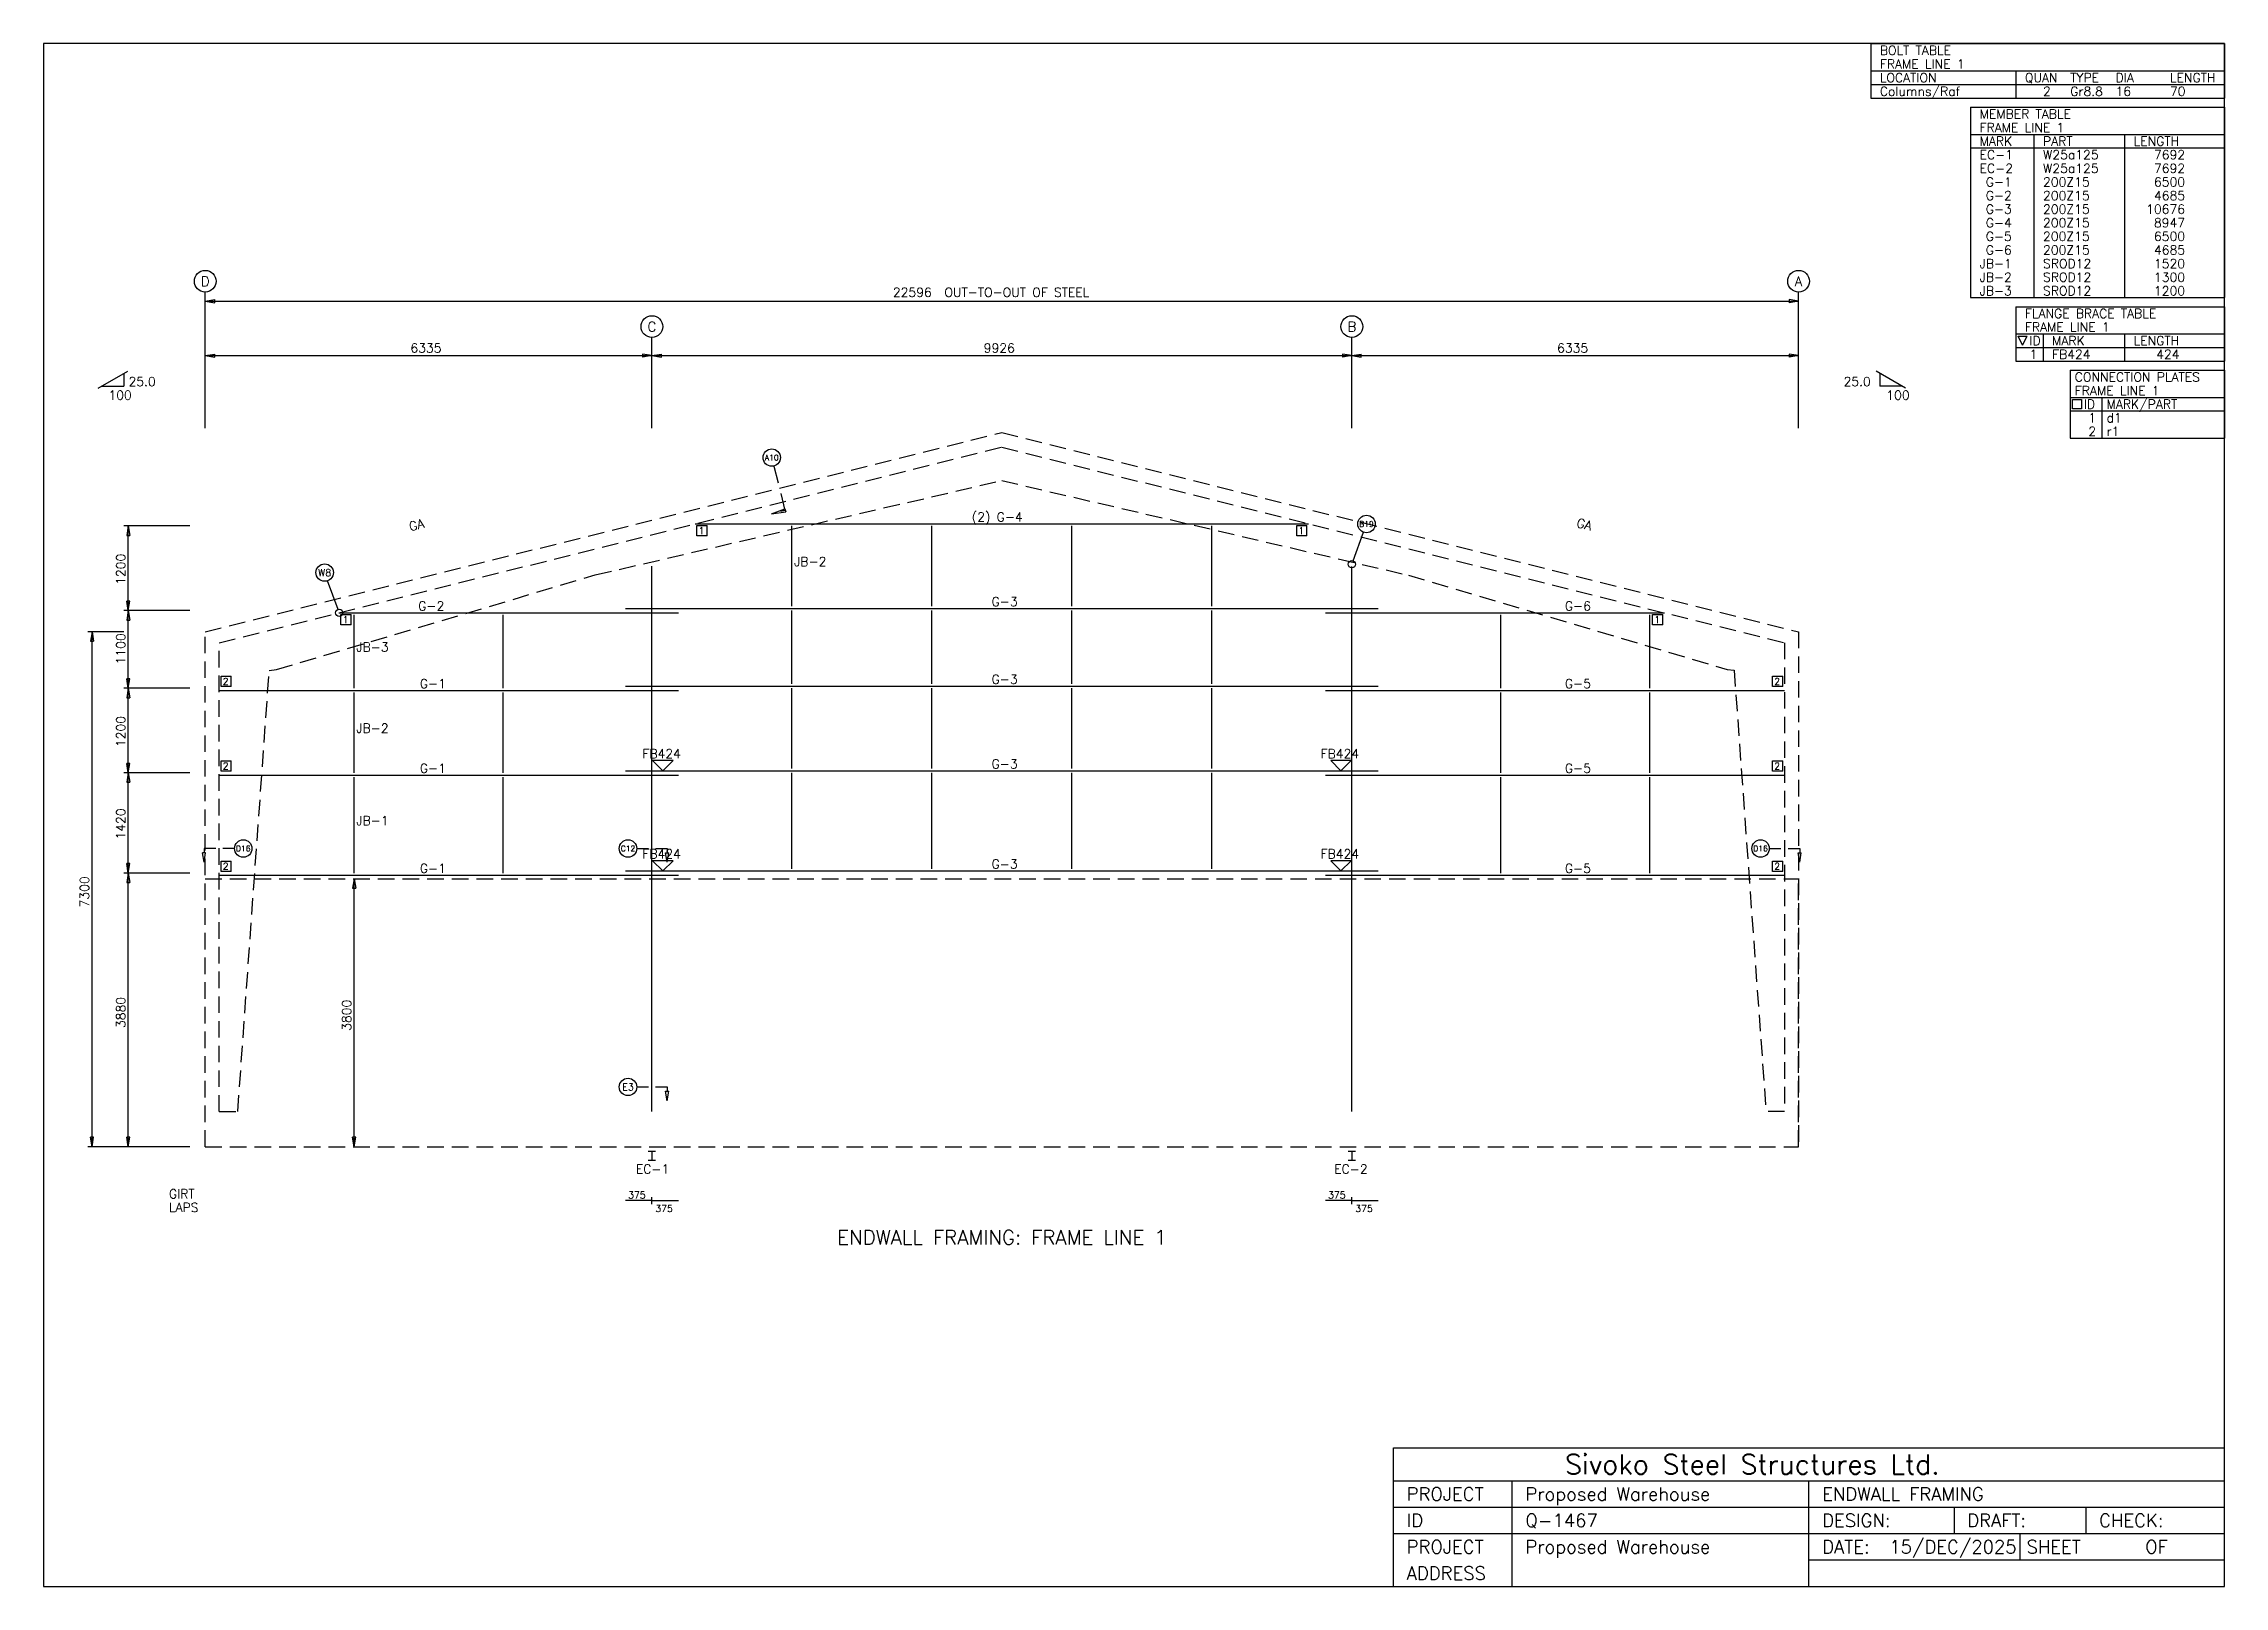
# Model space of a CAD drawing. Extents: x 0 to 30926, y 0 to 21869.
import ezdxf
from ezdxf.enums import TextEntityAlignment as Align

# ---------------------------------------------------------------- set-up
doc = ezdxf.new("R2010")
doc.units = 0
doc.linetypes.add('CONTIN', pattern=[0])
doc.linetypes.add('DASHED', pattern=[349.79, 233.79, -116])
doc.layers.get('0').update_dxf_attribs({"linetype": 'CONTIN'})
for name, color, linetype in [('1', 7, 'CONTIN'), ('10', 7, 'CONTIN'), ('11', 6, 'CONTIN'), ('12', 7, 'CONTIN'), ('13', 5, 'CONTIN'), ('14', 1, 'CONTIN'), ('15', 1, 'CONTIN'), ('2', 6, 'CONTIN'), ('22', 7, 'CONTIN'), ('26', 7, 'CONTIN'), ('3', 5, 'CONTIN'), ('4', 7, 'CONTIN'), ('5', 5, 'DASHED'), ('7', 7, 'CONTIN')]:
    doc.layers.add(name, color=color, linetype=linetype)
doc.styles.add('SIMPLEX', font='SIMPLEX')

# ---------------------------------------------------------------- blocks, each defined once
blk = doc.blocks.new('WCOL')
for p, q in [((-10.2, 0), (10.2, 0)), ((0, 0), (0, -25.4)), ((-10.2, -25.4), (10.2, -25.4))]:
    blk.add_line(p, q)
blk = doc.blocks.new('MARKER')
for p, q in [((25.4, 25.4), (-25.4, 25.4)), ((-25.4, 25.4), (0, 0)), ((0, 0), (25.4, 25.4))]:
    blk.add_line(p, q)
blk = doc.blocks.new('ARROW')
for p, q in [((0, 0), (-134, 22)), ((-134, 22), (-134, -22)), ((0, 0), (-134, -22))]:
    blk.add_line(p, q)
blk = doc.blocks.new('ARROWP')
for p, q in [((0, 0), (-134, 22)), ((-134, 22), (-134, -22)), ((0, 0), (-134, -22))]:
    blk.add_line(p, q)
blk = doc.blocks.new('CUTSEC')
at = {"layer": '7'}
for p, q in [((-216, 0), (-51, 0)), ((51, 0), (216, 0)), ((216, 0), (216, 62))]:
    blk.add_line(p, q, dxfattribs=at)
at = {"layer": '7', "rotation": 90}
blk.add_blockref('ARROWP', (216, 195), dxfattribs=at)
blk = doc.blocks.new('EW1FRM')
at = {"layer": '1'}
for p, q in [((6948.06006, 8830.85938), (15647.9395, 8830.85938)), ((8320.2002, 7661.71924), (8320.2002, 8800)), ((10305.4014, 7661.71924), (10305.4014, 8800)), ((12290.6016, 7661.71924), (12290.6016, 8800)), ((14275.8018, 7661.71924), (14275.8018, 8800)), ((1901.18604, 7569.14111), (6710.00049, 7569.14111)), ((2111.66699, 6500), (2111.66699, 7538.28174)), ((4223.33398, 6500), (4223.33398, 7538.28174)), ((5960, 7630.86035), (16636.002, 7630.86035)), ((8320.2002, 6561.71924), (8320.2002, 7600.00049)), ((10305.4014, 6561.71924), (10305.4014, 7600.00049)), ((12290.6016, 6561.71924), (12290.6016, 7600.00049)), ((14275.8018, 6561.71924), (14275.8018, 7600.00049)), ((15886.002, 7569.14111), (20694.8145, 7569.14111)), ((18372.668, 6500), (18372.668, 7538.28174)), ((20484.3359, 6500), (20484.3359, 7538.28174)), ((5960, 6530.85938), (16636.002, 6530.85938)), ((8320.2002, 5361.71973), (8320.2002, 6500)), ((10305.4014, 5361.71973), (10305.4014, 6500)), ((12290.6016, 5361.71973), (12290.6016, 6500)), ((14275.8018, 5361.71973), (14275.8018, 6500)), ((200, 6469.13965), (6710.00049, 6469.13965)), ((2111.66699, 5300), (2111.66699, 6438.28076)), ((4223.33398, 5300), (4223.33398, 6438.28076)), ((15886.002, 6469.13965), (22396, 6469.13965)), ((18372.668, 5300), (18372.668, 6438.28076)), ((20484.3359, 5300), (20484.3359, 6438.28076)), ((200, 5269.14014), (6710.00049, 5269.14014)), ((5960, 5330.85986), (16636.002, 5330.85986)), ((8320.2002, 3941.71924), (8320.2002, 5300)), ((10305.4014, 3941.71924), (10305.4014, 5300)), ((12290.6016, 3941.71924), (12290.6016, 5300)), ((14275.8018, 3941.71924), (14275.8018, 5300)), ((15886.002, 5269.14014), (22396, 5269.14014)), ((2111.66699, 3880), (2111.66699, 5238.28076)), ((4223.33398, 3880), (4223.33398, 5238.28076)), ((18372.668, 3880), (18372.668, 5238.28076)), ((20484.3359, 3880), (20484.3359, 5238.28076)), ((200, 3849.14014), (6710.00049, 3849.14014)), ((5960, 3910.85962), (16636.002, 3910.85962)), ((15886.002, 3849.14014), (22396, 3849.14014))]:
    blk.add_line(p, q, dxfattribs=at)
at = {"layer": '12'}
for p, q in [((0, 10186.2188), (0, 12114.9502)), ((22596, 10186.2188), (22596, 12114.9502)), ((6335.00049, 10186.2188), (6335.00049, 11472.04)), ((16261.002, 10186.2188), (16261.002, 11472.04)), ((-216.01785, 8800), (-1152.0953, 8800)), ((-1090.376, 8800), (-1090.376, 8800)), ((-216.01785, 7600.00049), (-1152.0953, 7600.00049)), ((-1090.3761, 7600.00049), (-1090.3761, 7600.00049)), ((-1090.376, 7600.00049), (-1090.376, 7600.00049)), ((-1152.0953, 7300), (-1666.4237, 7300)), ((-216.01785, 6500), (-1152.0953, 6500)), ((-1090.3761, 6500), (-1090.3761, 6500)), ((-1090.376, 6500), (-1090.376, 6500)), ((-216.01785, 5300), (-1152.0953, 5300)), ((-1090.3761, 5300), (-1090.3761, 5300)), ((-1090.376, 5300), (-1090.376, 5300)), ((-216.01785, 3880), (-1152.0953, 3880)), ((-1090.3761, 3880), (-1090.3761, 3880)), ((-1090.3757, 3880), (-1090.3757, 3880)), ((-1152.0953, 0), (-1666.4237, 0)), ((-216.01785, 0), (-1152.0953, 0)), ((-1090.3761, 0), (-1090.3761, 0))]:
    blk.add_line(p, q, dxfattribs=at)
at = {"layer": '13'}
for centre in [(0, 12269.249), (22596, 12269.249), (6335.00049, 11626.3379), (16261.002, 11626.3379)]:
    blk.add_circle(centre, 154.298477, dxfattribs=at)
at = {"layer": '2'}
for p, q in [((0, 11986.3682), (22596, 11986.3682)), ((0, 11214.876), (22596, 11214.876)), ((-1517.3406, 10751.9805), (-1098.6449, 10993.7148)), ((-1152.0953, 10962.8545), (-1152.0953, 10782.8398)), ((24113.3418, 10751.9805), (23694.6465, 10993.7148)), ((23748.0957, 10962.8545), (23748.0957, 10782.8398)), ((-1463.8901, 10782.8398), (-1152.0953, 10782.8398)), ((24059.8906, 10782.8398), (23748.0957, 10782.8398)), ((-1090.3761, 7600.00049), (-1090.376, 8800)), ((-1090.3761, 6500), (-1090.376, 7600.00049)), ((-1604.7043, 0), (-1604.7043, 7300)), ((-1090.3761, 5300), (-1090.376, 6500)), ((-1090.3761, 3880), (-1090.376, 5300)), ((-1090.3761, 0), (-1090.3757, 3880)), ((2111.6665, 0), (2111.6665, 3800.00024)), ((6335.00049, -763.77747), (5960, -763.77747)), ((6335.00049, -811.99579), (6335.00049, -715.5592)), ((6335.00049, -811.99579), (6335.00049, -715.5592)), ((6335.00049, -763.77747), (6710.00049, -763.77747)), ((16261.002, -763.77747), (15886.002, -763.77747)), ((16261.002, -811.99579), (16261.002, -715.5592)), ((16261.002, -811.99579), (16261.002, -715.5592)), ((16261.002, -763.77747), (16636.002, -763.77747))]:
    blk.add_line(p, q, dxfattribs=at)
at = {"layer": '3'}
for p, q in [((6972.16943, 8662.09473), (6972.16943, 8806.75098)), ((6972.16943, 8806.75098), (7116.8252, 8806.75098)), ((7116.8252, 8662.09473), (6972.16943, 8662.09473)), ((7116.8252, 8662.09473), (7116.8252, 8806.75098)), ((15479.1758, 8662.09473), (15479.1758, 8806.75098)), ((15479.1758, 8806.75098), (15623.8291, 8806.75098)), ((15623.8291, 8662.09473), (15479.1758, 8662.09473)), ((15623.8291, 8662.09473), (15623.8291, 8806.75098)), ((1925.29541, 7400.37695), (1925.29541, 7545.03223)), ((1925.29541, 7545.03223), (2069.9502, 7545.03223)), ((2069.9502, 7400.37695), (2069.9502, 7545.03223)), ((20526.0508, 7400.37695), (20526.0508, 7545.03223)), ((20526.0508, 7545.03223), (20670.7031, 7545.03223)), ((20670.7031, 7400.37695), (20670.7031, 7545.03223)), ((2069.9502, 7400.37695), (1925.29541, 7400.37695)), ((20670.7031, 7400.37695), (20526.0508, 7400.37695)), ((224.109131, 6524.10889), (224.109131, 6668.76416)), ((224.109131, 6668.76416), (368.763977, 6668.76416)), ((368.763977, 6524.10889), (224.109131, 6524.10889)), ((368.763977, 6524.10889), (368.763977, 6668.76416)), ((22227.2363, 6524.10889), (22227.2363, 6668.76416)), ((22227.2363, 6668.76416), (22371.8906, 6668.76416)), ((22371.8906, 6524.10889), (22227.2363, 6524.10889)), ((22371.8906, 6524.10889), (22371.8906, 6668.76416)), ((224.109131, 5324.10938), (224.109131, 5468.76416)), ((224.109131, 5468.76416), (368.763977, 5468.76416)), ((368.763977, 5324.10938), (224.109131, 5324.10938)), ((368.763977, 5324.10938), (368.763977, 5468.76416)), ((22227.2363, 5324.10938), (22227.2363, 5468.76416)), ((22227.2363, 5468.76416), (22371.8906, 5468.76416)), ((22371.8906, 5324.10938), (22227.2363, 5324.10938)), ((22371.8906, 5324.10938), (22371.8906, 5468.76416)), ((224.109131, 3904.10938), (224.109131, 4048.76416)), ((224.109131, 4048.76416), (368.763977, 4048.76416)), ((368.763977, 3904.10938), (368.763977, 4048.76416)), ((22227.2363, 3904.10938), (22227.2363, 4048.76416)), ((22227.2363, 4048.76416), (22371.8906, 4048.76416)), ((22371.8906, 3904.10938), (22371.8906, 4048.76416)), ((368.763977, 3904.10938), (224.109131, 3904.10938)), ((22371.8906, 3904.10938), (22227.2363, 3904.10938))]:
    blk.add_line(p, q, dxfattribs=at)
at = {"layer": '4'}
for p, q in [((6335.00049, 500), (6335.00049, 8229.19727)), ((16261.002, 500), (16261.002, 8226.49512))]:
    blk.add_line(p, q, dxfattribs=at)
at = {"layer": '5'}
for p, q in [((0, 7300), (11298, 10124.5)), ((199.99997, 7143.84424), (11298, 9918.34375)), ((11298, 10124.5), (22596, 7300)), ((11298, 9918.34375), (22396, 7143.84424)), ((5531.70068, 8105.70068), (11296.9004, 9444.2002)), ((11296.9004, 9444.2002), (17063.1992, 8102.8999)), ((1012.40002, 6765.3999), (5531.70068, 8105.70068)), ((17063.1992, 8102.8999), (21583.5996, 6765.3999)), ((0, 0), (0, 7300)), ((200, 499.399994), (199.99997, 7143.84424)), ((22396, 7143.84424), (22396, 499.399994)), ((22596, 7300), (22596, 0)), ((461.799988, 499.399994), (907.400024, 6749.10059)), ((907.400024, 6749.10059), (1012.40002, 6765.3999)), ((1012.40002, 6765.3999), (1012.40002, 6765.3999)), ((21583.5996, 6765.3999), (21584.5996, 6765.1001)), ((21584.5996, 6765.1001), (21681.9004, 6756.5)), ((21681.9004, 6756.5), (22134.1992, 499.399994)), ((0, 0), (0, 3800.00024)), ((0, 3800.00024), (22596, 3800.00024)), ((22596, 0), (22596, 3800.00024)), ((200, 499.399994), (461.799988, 499.399994)), ((22396, 499.399994), (22134.1992, 499.399994)), ((0, 0), (22596, 0))]:
    blk.add_line(p, q, dxfattribs=at)
at = {"layer": '7'}
for p, q in [((16278.5938, 8305.68457), (16426.3652, 8711.66309)), ((1883.59668, 7617.47314), (1735.84485, 8023.45801))]:
    blk.add_line(p, q, dxfattribs=at)
for centre, radius in [((8034.26709, 9769.80371), 123.438782), ((16468.5859, 8827.65625), 123.438782), ((1693.62988, 8139.4541), 123.438782), ((16261.002, 8257.35352), 51.432827), ((1901.18604, 7569.14111), 51.432827), ((539.456604, 4227.84473), 123.438782), ((5995.54346, 4227.84473), 123.438782), ((22056.543, 4227.84473), 123.438782), ((5995.54346, 847.844727), 123.438782)]:
    blk.add_circle(centre, radius, dxfattribs=at)
at = {"layer": '10', "xscale": 5.06228638, "yscale": 5.06228638, "zscale": 5.06228638}
for p in [(6335.00049, -61.719391), (16261.002, -61.719391)]:
    blk.add_blockref('WCOL', p, dxfattribs=at)
at = {"layer": '2'}
for p, rotation in [((0, 11986.3682), 180), ((0, 11214.876), 180), ((6335.00049, 11214.876), 180), ((16261.002, 11214.876), 180), ((-1090.376, 8800), 90), ((-1090.3761, 7600.00049), 270), ((-1090.376, 7600.00049), 90), ((-1604.7043, 7300), 90), ((-1090.3761, 6500), 270), ((-1090.376, 6500), 90), ((-1090.3761, 5300), 270), ((-1090.376, 5300), 90), ((-1090.3761, 3880), 270), ((-1090.3757, 3880), 90), ((2111.6665, 3800.00024), 90), ((-1604.7043, 0), 270), ((-1090.3761, 0), 270), ((2111.6665, 0), 270)]:
    blk.add_blockref('ARROW', p, dxfattribs=dict(at, rotation=rotation))
for p in [(22596, 11986.3682), (6335.00049, 11214.876), (16261.002, 11214.876), (22596, 11214.876)]:
    blk.add_blockref('ARROW', p, dxfattribs=at)
at = {"layer": '3', "xscale": 5.69507216, "yscale": 5.69507216, "zscale": 5.69507216}
for p in [(6489.29834, 5330.85986), (16106.7021, 5330.85986), (6489.29834, 3910.85962), (16106.7021, 3910.85962)]:
    blk.add_blockref('MARKER', p, dxfattribs=at)
at = {"layer": '7', "xscale": 1.5, "yscale": -1, "zscale": -1, "rotation": -75.964}
blk.add_blockref('CUTSEC', (8142.80273, 9335.7002), dxfattribs=at)
at = {"layer": '7', "xscale": -1, "yscale": -1, "zscale": -1}
blk.add_blockref('CUTSEC', (199.99997, 4227.84473), dxfattribs=at)
at = {"layer": '7', "yscale": -1, "zscale": -1}
for p in [(6335.00049, 4227.84473), (22396, 4227.84473), (6335.00049, 847.844727)]:
    blk.add_blockref('CUTSEC', p, dxfattribs=at)
at = {"layer": '11', "style": 'SIMPLEX'}
for s, height, p in [('22596', 128.582077, (9751.80078, 12048.0879)), ('6335', 128.582077, (2910.33594, 11257.7363)), ('9926', 128.582077, (11040.8359, 11257.7363)), ('6335', 128.582077, (19171.3359, 11257.7363)), ('25.0', 128.582077, (-1087.8043, 10782.8398)), ('25.0', 128.582077, (23233.7676, 10782.8398)), ('100', 128.582077, (-1372.2838, 10589.9678)), ('100', 128.582077, (23839.7031, 10589.9678)), ('375', 96.436554, (5997.47217, -731.6319)), ('375', 96.436554, (6383.21875, -924.50507)), ('375', 96.436554, (15923.4717, -731.6319)), ('375', 96.436554, (16309.2188, -924.50507))]:
    blk.add_text(s, height=height, dxfattribs=at).set_placement(p)
for s, p in [('1200', (-1133.2367, 7965.3374)), ('1100', (-1133.2367, 6837.83984)), ('1200', (-1133.2367, 5665.3374)), ('1420', (-1133.2367, 4355.3374)), ('7300', (-1647.5647, 3392.83594)), ('3880', (-1133.2366, 1682.83582)), ('3800', (2068.80615, 1642.83606))]:
    blk.add_text(s, height=128.582077, rotation=90, dxfattribs=at).set_placement(p)
at = {"layer": '13', "style": 'SIMPLEX'}
for s, p in [('D', (0, 12199.8145)), ('A', (22596, 12199.8145)), ('C', (6335.00049, 11556.9033)), ('B', (16261.002, 11556.9033))]:
    blk.add_text(s, height=138.868622, dxfattribs=at).set_placement(p, align=Align.CENTER)
at = {"layer": '15', "style": 'SIMPLEX'}
blk.add_text(' OUT-TO-OUT OF STEEL', height=128.582077, dxfattribs=at).set_placement((10394.7109, 12048.0879))
blk.add_text('ENDWALL FRAMING: FRAME LINE 1', height=205.731308, dxfattribs=at).set_placement((11298, -1387.4005), align=Align.CENTER)
at = {"layer": '2', "style": 'SIMPLEX'}
for s, p in [('GIRT', (-514.32831, -731.6319)), ('LAPS', (-514.32831, -924.50507))]:
    blk.add_text(s, height=128.582077, dxfattribs=at).set_placement(p)
at = {"layer": '3', "style": 'SIMPLEX'}
for s, height, p in [('(2) G-4', 128.582077, (10870.4648, 8863.00488)), ('1', 96.436554, (6996.27881, 8686.2041)), ('1', 96.436554, (15503.2852, 8686.2041)), ('JB-2', 128.582077, (8351.05957, 8230.85938)), (' G-3', 128.582077, (11063.3379, 7663.00488)), ('1', 96.436554, (1949.40454, 7424.48633)), (' G-2', 128.582077, (2932.83765, 7601.28662)), (' G-6', 128.582077, (19193.8398, 7601.28662)), ('1', 96.436554, (20550.1602, 7424.48633)), ('JB-3', 128.582077, (2142.52686, 7019.14063)), ('2', 96.436554, (248.218277, 6548.21826)), (' G-1', 128.582077, (2955.3396, 6501.28662)), (' G-3', 128.582077, (11063.3379, 6563.00488)), (' G-5', 128.582077, (19193.8398, 6501.28662)), ('2', 96.436554, (22251.3457, 6548.21826)), ('JB-2', 128.582077, (2142.52686, 5869.13965)), ('FB424', 128.582077, (6199.98828, 5507.65967)), ('FB424', 128.582077, (15817.3916, 5507.65967)), ('2', 96.436554, (248.218277, 5348.21826)), (' G-1', 128.582077, (2955.3396, 5301.28564)), (' G-3', 128.582077, (11063.3379, 5363.00488)), (' G-5', 128.582077, (19193.8398, 5301.28564)), ('2', 96.436554, (22251.3457, 5348.21826)), ('JB-1', 128.582077, (2142.52686, 4559.14014)), ('2', 96.436554, (248.218277, 3928.21826)), ('FB424', 128.582077, (6199.98828, 4087.65942)), (' G-3', 128.582077, (11063.3379, 3943.00488)), ('FB424', 128.582077, (15817.3916, 4087.65942)), ('2', 96.436554, (22251.3457, 3928.21826)), (' G-1', 128.582077, (2955.3396, 3881.2854)), (' G-5', 128.582077, (19193.8398, 3881.2854)), ('EC-1', 128.582077, (6106.7666, -380.60291)), ('EC-2', 128.582077, (16010.2656, -380.60291))]:
    blk.add_text(s, height=height, dxfattribs=at).set_placement(p)
for rotation, p in [(14.036, (2908.80103, 8725.62305)), (-14.036, (19437.7148, 8787.99414))]:
    blk.add_text('GA', height=128.582077, rotation=rotation, dxfattribs=at).set_placement(p)
at = {"layer": '7', "style": 'SIMPLEX'}
for s, height, p in [('A10', 79.000824, (8034.26709, 9769.80371)), ('B19', 79.000824, (16468.5859, 8827.65625)), ('W8', 98.75103, (1693.62988, 8139.4541)), ('D16', 79.000824, (539.456604, 4227.84473)), ('C12', 79.000824, (5995.54346, 4227.84473)), ('D16', 79.000824, (22056.543, 4227.84473)), ('E3', 98.75103, (5995.54346, 847.844727))]:
    blk.add_text(s, height=height, dxfattribs=at).set_placement(p, align=Align.MIDDLE_CENTER)
blk = doc.blocks.new('EW1TBL')
for p, q in [((-3600.2981, 0), (0, 0)), ((-3600.2981, 0), (-3600.2981, -2700.2236)), ((0, 0), (0, -2700.2236)), ((-3600.2981, -385.74619), (0, -385.74619)), ((-3600.2981, -385.74619), (-3600.2981, -578.61932)), ((-3600.2981, -578.61932), (-3600.2981, -2700.2236)), ((-3600.2981, -578.61932), (0, -578.61932)), ((-2700.2236, -385.74619), (-2700.2236, -578.61932)), ((-2700.2236, -578.61932), (-2700.2236, -2700.2236)), ((-1414.4028, -385.74619), (-1414.4028, -578.61932)), ((-1414.4028, -578.61932), (-1414.4028, -2700.2236)), ((-3600.2981, -2700.2236), (0, -2700.2236))]:
    blk.add_line(p, q)
at = {"layer": '14', "style": 'SIMPLEX'}
for s, p in [('MEMBER TABLE', (-3471.7161, -160.72758)), ('FRAME LINE 1', (-3471.7161, -353.60071)), ('MARK', (-3471.7161, -546.47382)), ('PART', (-2571.6414, -546.47382)), ('LENGTH', (-1285.8207, -546.47382))]:
    blk.add_text(s, height=128.582077, dxfattribs=at).set_placement(p)
at = {"layer": '26', "style": 'SIMPLEX'}
for s, p in [('EC-1', (-3471.7161, -739.34698)), ('W25a125', (-2571.6414, -739.34698)), ('   7692', (-1285.8207, -739.34698)), ('EC-2', (-3471.7161, -932.21997)), ('W25a125', (-2571.6414, -932.21997)), ('   7692', (-1285.8207, -932.21997)), (' G-1', (-3471.7161, -1125.0931)), (' G-2', (-3471.7161, -1317.9662)), ('200Z15', (-2571.6414, -1125.0931)), ('200Z15', (-2571.6414, -1317.9662)), ('   4685', (-1285.8207, -1317.9662)), ('   6500', (-1285.8207, -1125.0931)), (' G-3', (-3471.7161, -1510.8394)), ('200Z15', (-2571.6414, -1510.8394)), ('  10676', (-1285.8207, -1510.8394)), (' G-4', (-3471.7161, -1703.7124)), (' G-5', (-3471.7161, -1896.5856)), ('200Z15', (-2571.6414, -1703.7124)), ('200Z15', (-2571.6414, -1896.5856)), ('   8947', (-1285.8207, -1703.7124)), ('   6500', (-1285.8207, -1896.5856)), ('JB-1', (-3471.7161, -2282.3318)), (' G-6', (-3471.7161, -2089.4587)), ('200Z15', (-2571.6414, -2089.4587)), ('SROD12', (-2571.6414, -2282.3318)), ('   4685', (-1285.8207, -2089.4587)), ('   1520', (-1285.8207, -2282.3318)), ('JB-2', (-3471.7161, -2475.2048)), ('SROD12', (-2571.6414, -2475.2048)), ('   1300', (-1285.8207, -2475.2048)), ('JB-3', (-3471.7161, -2668.0779)), ('SROD12', (-2571.6414, -2668.0779)), ('   1200', (-1285.8207, -2668.0779))]:
    blk.add_text(s, height=128.582077, dxfattribs=at).set_placement(p)
blk = doc.blocks.new('EW1BLT')
for p, q in [((-5014.7007, 0), (0, 0)), ((-5014.7007, 0), (-5014.7007, -771.49237)), ((0, 0), (0, -771.49237)), ((-5014.7007, -385.74619), (0, -385.74619)), ((-5014.7007, -578.61932), (0, -578.61932)), ((-2957.3877, -385.74619), (-2957.3877, -578.61932)), ((-2957.3877, -578.61932), (-2957.3877, -771.49237)), ((-5014.7007, -771.49237), (0, -771.49237))]:
    blk.add_line(p, q)
at = {"layer": '14', "style": 'SIMPLEX'}
for s, p in [('BOLT TABLE', (-4886.1187, -160.72758)), ('FRAME LINE 1', (-4886.1187, -353.60071)), ('LOCATION', (-4886.1187, -546.47382)), ('QUAN', (-2828.8057, -546.47382)), ('TYPE', (-2185.8953, -546.47382)), ('DIA', (-1542.9849, -546.47382)), ('LENGTH', (-771.49237, -546.47382))]:
    blk.add_text(s, height=128.582077, dxfattribs=at).set_placement(p)
at = {"layer": '26', "style": 'SIMPLEX'}
for s, height, p in [('Columns/Raf', 128.582077, (-4886.1187, -739.34698)), ('2', 128.58208, (-2571.6414, -739.34698)), ('Gr8.8', 128.582077, (-2185.8953, -739.34698)), ('16', 128.582077, (-1542.9849, -739.34698)), ('70', 128.582077, (-771.49237, -739.34698))]:
    blk.add_text(s, height=height, dxfattribs=at).set_placement(p)
blk = doc.blocks.new('EW1CLT')
for p, q in [((-2185.8953, 0), (0, 0)), ((-2185.8953, 0), (-2185.8953, -964.36554)), ((0, 0), (0, -964.36554)), ((-2185.8953, -385.74619), (0, -385.74619)), ((-2185.8953, -578.61932), (0, -578.61932)), ((-1735.858, -385.74619), (-1735.858, -964.36554)), ((-2185.8953, -964.36554), (0, -964.36554))]:
    blk.add_line(p, q)
at = {"layer": '14'}
for p, q in [((-2153.7498, -417.89172), (-2025.1676, -417.89172)), ((-2153.7498, -546.47382), (-2153.7498, -417.89172)), ((-2025.1676, -546.47382), (-2153.7498, -546.47382)), ((-2025.1676, -417.89172), (-2025.1676, -546.47382))]:
    blk.add_line(p, q, dxfattribs=at)
at = {"layer": '14', "style": 'SIMPLEX'}
for s, p in [('CONNECTION PLATES', (-2121.6042, -160.72758)), ('FRAME LINE 1', (-2121.6042, -353.60071)), ('ID', (-1993.022, -546.47382)), ('MARK/PART', (-1671.5669, -546.47382))]:
    blk.add_text(s, height=128.582077, dxfattribs=at).set_placement(p)
at = {"layer": '26', "style": 'SIMPLEX'}
for s, height, p in [('1', 128.58208, (-1928.731, -739.34698)), ('d1', 128.582077, (-1671.5669, -739.34698)), ('2', 128.58208, (-1928.731, -932.21997)), ('r1', 128.582077, (-1671.5669, -932.21997))]:
    blk.add_text(s, height=height, dxfattribs=at).set_placement(p)
blk = doc.blocks.new('EW1BRACE')
for p, q in [((-2957.3877, 0), (-2957.3877, -771.49237)), ((-2957.3877, 0), (0, 0)), ((0, 0), (0, -771.49237)), ((-2957.3877, -385.74619), (0, -385.74619)), ((-2957.3877, -578.61932), (0, -578.61932)), ((-2571.6414, -385.74619), (-2571.6414, -771.49237)), ((-1414.4028, -385.74619), (-1414.4028, -771.49237)), ((-2957.3877, -771.49237), (0, -771.49237))]:
    blk.add_line(p, q)
at = {"layer": '14'}
for p, q in [((-2860.9512, -546.47382), (-2925.2422, -417.89172)), ((-2925.2422, -417.89172), (-2796.6602, -417.89172)), ((-2860.9512, -546.47382), (-2796.6602, -417.89172))]:
    blk.add_line(p, q, dxfattribs=at)
at = {"layer": '14', "style": 'SIMPLEX'}
for s, p in [('FLANGE BRACE TABLE', (-2828.8057, -160.72758)), ('FRAME LINE 1', (-2828.8057, -353.60071)), ('ID', (-2764.5146, -546.47382)), ('MARK', (-2443.0593, -546.47382)), ('LENGTH', (-1285.8207, -546.47382))]:
    blk.add_text(s, height=128.582077, dxfattribs=at).set_placement(p)
at = {"layer": '26', "style": 'SIMPLEX'}
for s, height, p in [('1', 128.58208, (-2764.5146, -739.34698)), ('FB424', 128.582077, (-2443.0593, -739.34698)), ('    424', 128.582077, (-1350.1118, -739.34698))]:
    blk.add_text(s, height=height, dxfattribs=at).set_placement(p)

msp = doc.modelspace()

# ---------------------------------------------------------------- linework, layer by layer
for p, q in [((19143.1719, 0), (19143.1719, 1963.79883)), ((19143.1719, 1963.79883), (30925.9688, 1963.79883)), ((30925.9688, 0), (30925.9688, 1963.79883)), ((19143.1719, 1496.22778), (30925.9688, 1496.22778)), ((20826.4297, 0), (20826.4297, 1496.22778)), ((25034.5684, 0), (25034.5684, 1496.22778)), ((19143.1719, 1122.17078), (30925.9688, 1122.17078)), ((27091.8848, 1122.17078), (27091.8848, 748.113892)), ((28962.166, 1122.17078), (28962.166, 748.113892)), ((19143.1719, 748.113892), (30925.9688, 748.113892)), ((28027.0234, 748.113892), (28027.0234, 374.056946)), ((25034.5684, 374.056946), (30925.9688, 374.056946)), ((19143.1719, 0), (30925.9688, 0))]:
    msp.add_line(p, q)
at = {"layer": '22'}
for p, q in [((30925.9688, 21869.0781), (0, 21869.0781)), ((0, 21869.0781), (0, 0)), ((30925.9688, 0), (30925.9688, 21869.0781)), ((0, 0), (30925.9688, 0))]:
    msp.add_line(p, q, dxfattribs=at)

# ---------------------------------------------------------------- block references
for name, p in [('EW1BLT', (30925.9688, 21869.0781)), ('EW1TBL', (30925.9688, 20969.0039)), ('EW1FRM', (2291.75415, 6231.6543)), ('EW1BRACE', (30925.9688, 18140.1973)), ('EW1CLT', (30925.9688, 17240.125))]:
    msp.add_blockref(name, p)

# ---------------------------------------------------------------- texts
at = {"layer": '14', "style": 'SIMPLEX'}
for s, height, p in [('Sivoko Steel Structures Ltd.', 280.542694, (21574.543, 1589.74194)), ('PROJECT', 187.028473, (19330.2012, 1215.68506)), ('Proposed Warehouse', 187.028473, (21013.459, 1215.68506)), ('ENDWALL FRAMING', 187.028473, (25221.5977, 1215.68506)), ('ID', 187.028473, (19330.2012, 841.628052)), ('Q-1467', 187.028473, (21013.459, 841.628052)), ('DESIGN:', 187.028473, (25221.5977, 841.628052)), ('DRAFT:', 187.028473, (27278.9121, 841.628052)), ('CHECK:', 187.028473, (29149.1973, 841.628052)), ('PROJECT', 187.028473, (19330.2012, 467.571167)), ('Proposed Warehouse', 187.028473, (21013.459, 467.571167)), ('DATE:', 187.028473, (25221.5977, 467.571167)), ('15/DEC/2025', 187.028473, (26175.4434, 467.571167)), ('SHEET', 187.028473, (28120.541, 467.571167)), ('OF', 187.028473, (29803.7949, 467.571167)), ('ADDRESS', 187.028473, (19330.2012, 93.514236))]:
    msp.add_text(s, height=height, dxfattribs=at).set_placement(p)

doc.saveas('drawing.dxf')
